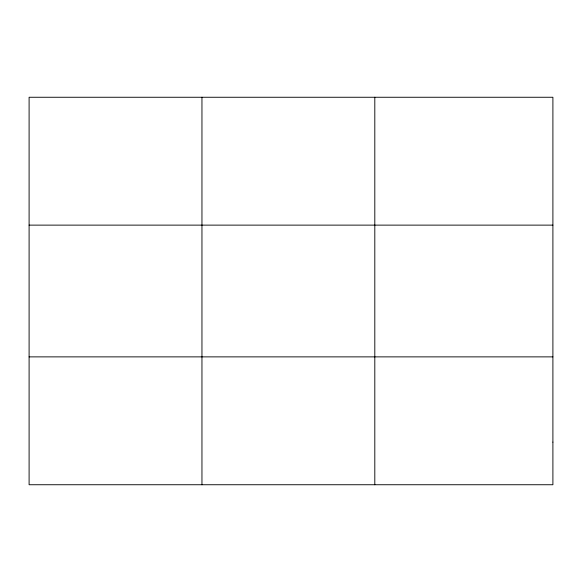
<?xml version="1.0" encoding="UTF-8"?>
<svg xmlns="http://www.w3.org/2000/svg" width="582" height="582" viewBox="0 0 582 582"><rect width="100%" height="100%" fill="white"/><g stroke="black" fill="none" stroke-linecap="round" stroke-linejoin="round"><path stroke-width="0.87" d="M201.954 484.741L201.954 97.259M374.808 484.741L374.808 97.259M29.1 225.125L552.9 225.125M29.1 356.875L552.9 356.875M552.9 442.116L552.9 484.741L29.1 484.741L29.1 97.259L552.9 97.259L552.9 442.116"/></g></svg>
